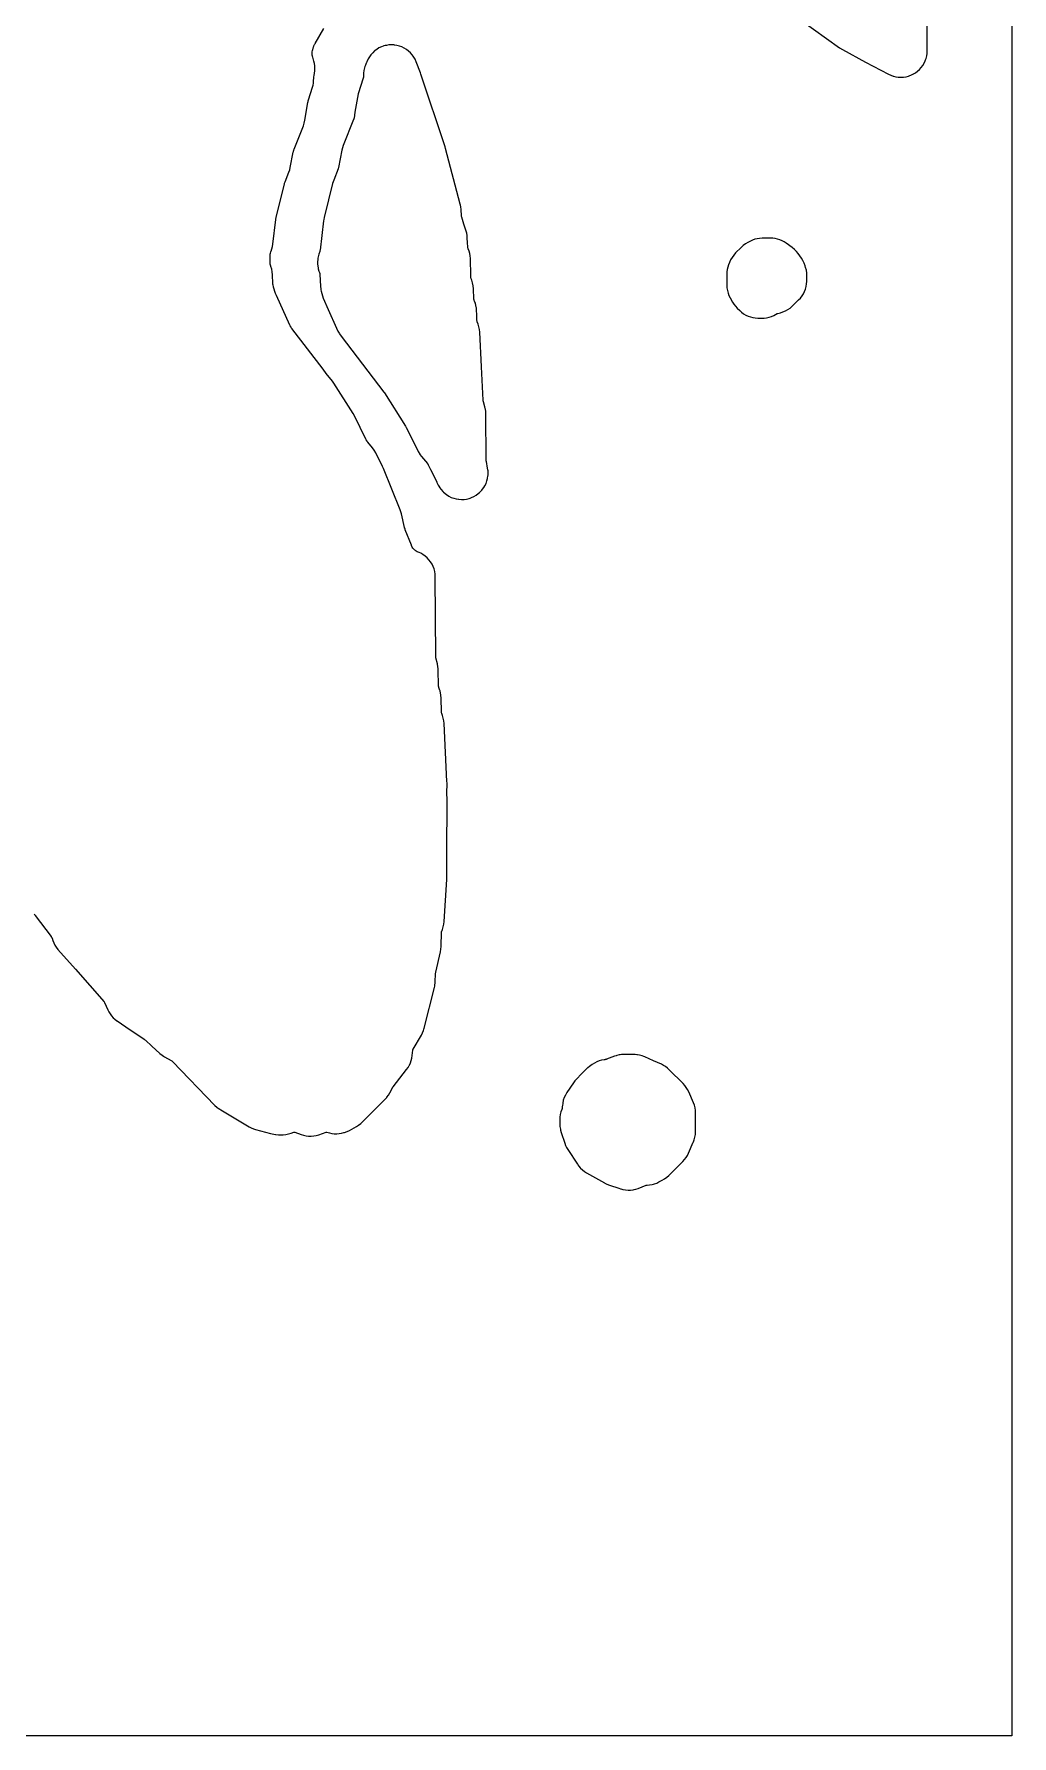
# Model space of a CAD drawing. Header units: millimetres. Extents: x 0 to 300, y 0 to 300.
# Drawn here: x 207.4 to 299.9, y 0 to 161.1 of the extents above; entities that cross this region are included whole.
import ezdxf

# ---------------------------------------------------------------- set-up
doc = ezdxf.new("R2010")
doc.units = ezdxf.units.MM
doc.layers.add('CUT', color=7, linetype='CONTINUOUS')

msp = doc.modelspace()

# ---------------------------------------------------------------- linework, layer by layer
at = {"layer": 'CUT'}
for points in [[(0.0501, 0.0006), (0.0029, 0.0029), (0.0006, 0.0501), (0, 0.0614), (0, 299.9386), (0.0006, 299.9499), (0.0029, 299.9971), (0.0501, 299.9994), (0.0614, 300), (299.8528, 300), (299.9113, 299.9971), (299.9141, 299.9386), (299.9141, 0.0614), (299.9113, 0.0029), (299.8528, 0), (299.8528, 0), (0.0614, 0)], [(234.4289, 138.3628), (234.4771, 137.2105), (234.4966, 136.9864), (234.5149, 136.8839), (234.5362, 136.765), (234.5955, 136.548), (234.7432, 136.0898), (234.8459, 135.8241), (235.0796, 135.3089), (236.1304, 132.9927), (236.2412, 132.7814), (236.2627, 132.7404), (236.4229, 132.5047), (240.4755, 127.2174), (240.4915, 127.1955), (240.4916, 127.1955), (240.5071, 127.1743), (240.5368, 127.1298), (242.5353, 123.9888), (242.5692, 123.9322), (242.6, 123.8738), (243.5647, 121.921), (243.7265, 121.5935), (243.8681, 121.3441), (243.8861, 121.3195), (244.0372, 121.1126), (244.5903, 120.4402), (244.5947, 120.4346), (244.6038, 120.4228), (244.6536, 120.3465), (244.6545, 120.3447), (244.664, 120.3271), (244.8906, 119.8775), (245.4783, 118.7112), (245.4921, 118.6823), (245.501, 118.6637), (245.5321, 118.5904), (245.533, 118.5907), (245.6228, 118.3946), (245.7272, 118.2156), (245.7466, 118.1825), (245.7528, 118.1739), (245.8906, 117.9835), (246.0534, 117.7995), (246.1215, 117.7364), (246.2335, 117.6325), (246.4291, 117.4839), (246.5012, 117.4396), (246.6384, 117.3553), (246.8593, 117.2478), (247.0896, 117.1625), (247.3273, 117.1002), (247.5429, 117.0658), (247.5698, 117.0615), (247.815, 117.0468), (248.0605, 117.0563), (248.3039, 117.0898), (248.4311, 117.1203), (248.5427, 117.147), (248.6449, 117.1824), (248.7749, 117.2274), (248.998, 117.3302), (249.2099, 117.4544), (249.4086, 117.5988), (249.5154, 117.6937), (249.5922, 117.762), (249.7119, 117.8916), (249.7589, 117.9424), (249.9071, 118.1383), (249.9364, 118.1863), (250.0354, 118.3479), (250.1424, 118.5689), (250.2273, 118.7995), (250.2891, 119.0372), (250.3273, 119.2799), (250.3306, 119.338), (250.3415, 119.5251), (250.3315, 119.7705), (250.322, 119.839), (250.2975, 120.0138), (250.1806, 120.6287), (250.1692, 120.6883), (250.1692, 120.6888), (250.1663, 120.7059), (250.1591, 120.7796), (250.1585, 120.7975), (250.1229, 125.1609), (250.114, 125.3333), (250.1117, 125.3773), (250.0818, 125.5919), (250.0676, 125.6541), (250.0335, 125.8032), (249.9029, 126.2783), (249.8909, 126.322), (249.8902, 126.3246), (249.8857, 126.343), (249.878, 126.3911), (249.8715, 126.4318), (249.8703, 126.4471), (249.8698, 126.4534), (249.7129, 129.6107), (249.5503, 132.8836), (249.5249, 133.1358), (249.4996, 133.2593), (249.4741, 133.3841), (249.3984, 133.6261), (249.3071, 133.873), (249.3004, 133.8929), (249.2975, 133.9043), (249.2897, 133.9349), (249.2836, 133.9777), (249.2823, 133.9987), (249.2629, 134.5307), (249.2474, 134.956), (249.2355, 135.1026), (249.2293, 135.1791), (249.2148, 135.2629), (249.1912, 135.3996), (249.1336, 135.6159), (249.0935, 135.726), (249.0569, 135.8262), (249.0339, 135.8816), (249.0134, 135.9307), (249.0068, 135.9475), (248.9957, 135.9829), (248.9912, 136.0194), (248.9909, 136.0252), (248.9903, 136.0375), (248.9599, 136.9877), (248.9349, 137.2696), (248.8792, 137.5418), (248.8782, 137.5468), (248.8751, 137.5563), (248.7905, 137.8159), (248.7708, 137.8664), (248.7219, 137.9918), (248.716, 138.008), (248.706, 138.0423), (248.7039, 138.0611), (248.7021, 138.0774), (248.7013, 138.0949), (248.6982, 138.2281), (248.6602, 139.868), (248.6435, 140.1036), (248.6051, 140.3344), (248.6048, 140.3366), (248.5441, 140.565), (248.4623, 140.7865), (248.4483, 140.8194), (248.4331, 140.8553), (248.4266, 140.8716), (248.4154, 140.9061), (248.4106, 140.9417), (248.4093, 140.9594), (248.3911, 141.3441), (248.3686, 141.8201), (248.3563, 141.9567), (248.3494, 142.0329), (248.3121, 142.2434), (248.257, 142.4498), (248.0552, 143.0935), (247.841, 143.7769), (247.8398, 143.781), (247.8395, 143.7821), (247.8281, 143.8319), (247.8251, 143.854), (247.8246, 143.8573), (247.8227, 143.8816), (247.7906, 144.4846), (247.7903, 144.4912), (247.7902, 144.4917), (247.7638, 144.7448), (247.728, 144.916), (247.7116, 144.9944), (246.321, 150.2808), (246.2749, 150.4355), (243.9826, 157.3118), (243.9418, 157.4251), (243.5298, 158.4877), (243.4282, 158.7153), (243.3044, 158.9316), (243.2398, 159.0223), (243.1598, 159.1345), (242.9956, 159.3221), (242.8136, 159.4923), (242.6156, 159.6436), (242.4035, 159.7744), (242.1794, 159.8835), (241.9455, 159.9697), (241.7043, 160.0322), (241.4889, 160.0655), (241.458, 160.0703), (241.2091, 160.0838), (240.9602, 160.0724), (240.7136, 160.0362), (240.5943, 160.0064), (240.4718, 159.9757), (240.4043, 159.9515), (240.4042, 159.9515), (240.2373, 159.8915), (240.0123, 159.7842), (239.7991, 159.6552), (239.6676, 159.5564), (239.5998, 159.5055), (239.4164, 159.3367), (239.3227, 159.2314), (239.2507, 159.1506), (239.1044, 158.9488), (238.989, 158.7509), (238.9789, 158.7335), (238.8755, 158.5068), (238.8245, 158.3783), (238.8035, 158.3348), (238.8056, 158.3337), (238.7225, 158.1482), (238.6893, 158.0467), (238.6412, 157.8998), (238.5863, 157.6442), (238.5609, 157.4086), (238.5583, 157.3843), (238.5391, 157.0336), (238.5387, 157.0282), (238.5339, 156.9922), (238.5319, 156.9779), (238.5263, 156.953), (238.5196, 156.9296), (238.0548, 155.4485), (237.9736, 155.1078), (237.7439, 153.7191), (237.6506, 153.1553), (237.6466, 153.1343), (237.623, 153.0494), (237.6198, 153.0408), (237.6157, 153.0294), (236.6317, 150.5538), (236.5547, 150.3294), (236.553, 150.3225), (236.4992, 150.0988), (236.1877, 148.4653), (236.1838, 148.4471), (236.1623, 148.3731), (236.1571, 148.359), (236.1559, 148.3556), (235.7264, 147.267), (235.6262, 146.9545), (235.2433, 145.4195), (234.8226, 143.7332), (234.7919, 143.5651), (234.765, 143.4175), (234.4428, 140.6528), (234.4401, 140.6336), (234.4316, 140.5945), (234.4221, 140.565), (234.4193, 140.5564), (234.4192, 140.556), (234.4121, 140.5385), (234.4095, 140.5324), (234.4068, 140.5264), (234.3156, 140.2816), (234.2504, 140.0286), (234.2306, 139.8955), (234.2119, 139.7701), (234.2027, 139.5567), (234.2006, 139.5091), (234.2013, 139.4358), (234.2079, 139.3287), (234.2175, 139.1738), (234.2587, 138.9288), (234.2611, 138.9149), (234.272, 138.8756), (234.3315, 138.662), (234.3775, 138.5459), (234.377, 138.5457), (234.4214, 138.4248), (234.4275, 138.3832)], [(274.148, 134.9246), (274.3257, 134.7671), (274.5175, 134.6271), (274.7218, 134.506), (274.9366, 134.4048), (275.16, 134.3245), (275.3901, 134.2657), (275.6247, 134.229), (275.8617, 134.2147), (276.2161, 134.2102), (276.4545, 134.2186), (276.691, 134.2496), (276.9234, 134.303), (277.1497, 134.3784), (277.3677, 134.4749), (277.6961, 134.6395), (277.7154, 134.6485), (277.7585, 134.6642), (277.8799, 134.6936), (278.0012, 134.7186), (278.2449, 134.7954), (278.4796, 134.8967), (278.7026, 135.0215), (278.9118, 135.1684), (279.1049, 135.3359), (279.7272, 135.934), (279.8961, 136.1133), (280.0466, 136.3083), (280.1772, 136.5172), (280.2866, 136.738), (280.3737, 136.9684), (280.4378, 137.2063), (280.4781, 137.4493), (280.4943, 137.6951), (280.5029, 138.2181), (280.4933, 138.4819), (280.456, 138.7433), (280.3913, 138.9992), (280.3361, 139.1772), (280.246, 139.4221), (280.1308, 139.6562), (279.9919, 139.8771), (279.6823, 140.3165), (279.5162, 140.5273), (279.3285, 140.7191), (279.1212, 140.8896), (278.5605, 141.3026), (278.3678, 141.4313), (278.164, 141.5415), (277.9508, 141.6324), (277.7302, 141.7032), (277.5039, 141.7532), (277.274, 141.7821), (277.0424, 141.7895), (276.2689, 141.7786), (276.0381, 141.7646), (275.8096, 141.7294), (275.5853, 141.6732), (275.3672, 141.5965), (275.1571, 141.5001), (274.913, 141.374), (274.6856, 141.2409), (274.4734, 141.0846), (274.2789, 140.9068), (273.7605, 140.3803), (273.5814, 140.1775), (273.4252, 139.9566), (273.2938, 139.72), (273.1752, 139.4762), (273.084, 139.2645), (273.0127, 139.0453), (272.9619, 138.8205), (272.9321, 138.5919), (272.9234, 138.3616), (272.932, 137.3251), (272.9465, 137.0767), (272.9856, 136.831), (273.0489, 136.5904), (273.1358, 136.3573), (273.2454, 136.1339), (273.4646, 135.7386), (273.5926, 135.532), (273.7401, 135.3388), (273.9057, 135.1608)], [(257.8791, 55.5187), (258.7929, 54.1242), (258.8366, 54.064), (258.9318, 53.9326), (259.0632, 53.7835), (259.0882, 53.7551), (259.2607, 53.5931), (259.4478, 53.4482), (259.6477, 53.3216), (261.3641, 52.345), (261.3945, 52.3297), (261.3945, 52.3296), (261.5847, 52.2336), (261.8152, 52.1444), (262.7252, 51.8435), (262.864, 51.7975), (262.9164, 51.783), (263.1003, 51.7321), (263.3418, 51.69), (263.5864, 51.6719), (263.8315, 51.6777), (264.0748, 51.7076), (264.1662, 51.7281), (264.3141, 51.7612), (264.5392, 51.8353), (264.547, 51.8379), (265.3035, 52.129), (265.3086, 52.1309), (265.3584, 52.1454), (265.3848, 52.1506), (265.4086, 52.1537), (265.6262, 52.1768), (265.8544, 52.2117), (265.9944, 52.2466), (266.0784, 52.2675), (266.2962, 52.3437), (266.5062, 52.4397), (266.8185, 52.6003), (267.0407, 52.7295), (267.2484, 52.8807), (267.4396, 53.0525), (268.3202, 53.9299), (268.7794, 54.3875), (268.9387, 54.5619), (269.0808, 54.7507), (269.2045, 54.952), (269.3086, 55.164), (269.76, 56.2052), (269.7783, 56.2541), (269.8491, 56.4432), (269.9136, 56.689), (269.9528, 56.9402), (269.9663, 57.194), (269.9702, 58.9501), (269.958, 59.2025), (269.9204, 59.4524), (269.8578, 59.6972), (269.7707, 59.9344), (269.3279, 60.9753), (269.2237, 61.1909), (269.0995, 61.3955), (268.9562, 61.5872), (268.7952, 61.7644), (267.4905, 63.0692), (267.322, 63.2229), (267.1402, 63.3606), (267.0724, 63.4029), (266.9467, 63.4812), (266.743, 63.5837), (266.0068, 63.9128), (266.0067, 63.9128), (265.1741, 64.285), (265.0897, 64.3176), (264.9325, 64.3783), (264.6825, 64.4462), (264.4884, 64.4777), (264.4268, 64.4877), (264.2456, 64.4982), (264.1682, 64.5027), (263.2113, 64.5082), (263.1061, 64.5039), (262.9793, 64.4987), (262.8282, 64.4784), (262.7492, 64.4678), (262.5229, 64.4156), (262.4567, 64.3937), (262.3025, 64.3427), (261.7982, 64.1495), (261.5411, 64.051), (261.5306, 64.0473), (261.5201, 64.0437), (261.4421, 64.024), (261.4271, 64.0202), (261.4052, 64.0167), (261.3203, 64.0056), (261.0794, 63.9622), (260.8439, 63.8955), (260.6161, 63.8061), (260.3981, 63.6948), (260.1921, 63.5627), (259.9367, 63.3807), (259.767, 63.2485), (259.7203, 63.2052), (259.6946, 63.1848), (259.5375, 63.0366), (259.131, 62.6183), (258.7575, 62.2405), (258.6042, 62.0705), (258.5845, 62.0442), (258.5611, 62.0179), (258.429, 61.8397), (257.792, 60.8961), (257.6552, 60.6681), (257.5434, 60.4268), (257.4578, 60.175), (257.3994, 59.9156), (257.3689, 59.6514), (257.3687, 59.6478), (257.3639, 59.57), (257.3585, 59.4819), (257.3567, 59.4615), (257.3492, 59.4182), (257.3371, 59.3759), (257.3299, 59.3568), (257.3147, 59.3199), (257.3081, 59.3038), (257.2262, 59.0717), (257.1675, 58.8328), (257.1326, 58.5892), (257.1218, 58.3434), (257.124, 57.9409), (257.1386, 57.684), (257.1795, 57.43), (257.1927, 57.381), (257.1962, 57.3601), (257.2619, 57.1203), (257.5927, 56.1125), (257.6701, 55.9075), (257.7651, 55.7101), (257.877, 55.5218)]]:
    msp.add_lwpolyline(points, close=True, dxfattribs=at)
for points in [[(279.9125, 162.439), (283.5797, 159.8044), (283.8659, 159.6268), (286.0689, 158.4571), (288.2243, 157.3126), (288.4461, 157.2085), (288.6769, 157.1265), (288.6985, 157.1212), (288.9147, 157.0676), (289.1571, 157.0322), (289.2668, 157.027), (289.4019, 157.0207), (289.531, 157.0273), (289.6465, 157.0332), (289.8888, 157.0696), (290.1263, 157.1295), (290.2453, 157.1723), (290.3569, 157.2124), (290.5474, 157.3028), (290.5782, 157.3174), (290.6073, 157.335), (290.7881, 157.4436), (290.9847, 157.5898), (291.1661, 157.7545), (291.3305, 157.9362), (291.4763, 158.133), (291.6021, 158.3432), (291.7068, 158.5647), (291.7468, 158.6767), (291.7892, 158.7954), (291.8487, 159.0331), (291.8847, 159.2754), (291.8967, 159.5201), (291.9039, 192.0322)], [(207.368, 77.7959), (207.3844, 77.784), (207.4174, 77.7554), (207.4422, 77.7287), (207.4535, 77.7142), (207.4541, 77.7134), (207.471, 77.6918), (207.4805, 77.6796), (208.9852, 75.6621), (208.9974, 75.6442), (209.0099, 75.6258), (209.0156, 75.6173), (209.0477, 75.5701), (209.0653, 75.5319), (209.0721, 75.5136), (209.142, 75.308), (209.2325, 75.0794), (209.345, 74.8608), (209.4785, 74.6543), (209.6316, 74.4619), (211.2829, 72.5842), (214.0071, 69.4798), (214.0083, 69.4782), (214.0285, 69.443), (214.0366, 69.426), (214.34, 68.7469), (214.4435, 68.5411), (214.5656, 68.3458), (214.705, 68.1626), (214.8608, 67.9929), (215.0315, 67.8383), (215.2157, 67.7001), (215.2269, 67.6925), (216.0541, 67.1293), (217.7833, 65.9521), (217.8129, 65.9305), (217.8502, 65.9031), (217.9136, 65.8495), (218.5193, 65.2997), (219.275, 64.6139), (219.4917, 64.4382), (219.6124, 64.3609), (219.7266, 64.2878), (219.9899, 64.1392), (220.3967, 63.9097), (220.4122, 63.9004), (220.4441, 63.8781), (220.4738, 63.8528), (220.4866, 63.8401), (224.4943, 59.6913), (224.657, 59.5373), (224.8328, 59.3985), (224.8395, 59.3942), (224.8548, 59.3821), (225.0425, 59.2597), (227.7341, 57.6716), (227.9268, 57.5691), (228.1276, 57.4837), (228.3351, 57.4161), (229.7498, 57.023), (230.0481, 56.9594), (230.2293, 56.9434), (230.2573, 56.9376), (230.4917, 56.9114), (230.7276, 56.9075), (230.94, 56.9139), (231.2014, 56.9357), (231.4592, 56.9847), (231.7104, 57.0605), (231.9647, 57.152), (231.9824, 57.1579), (232.0153, 57.1661), (232.0321, 57.1616), (232.0494, 57.1557), (232.6373, 56.937), (232.871, 56.8629), (233.1107, 56.8121), (233.3544, 56.785), (233.5995, 56.7818), (233.8437, 56.8027), (234.0847, 56.8474), (234.3202, 56.9155), (235.014, 57.1536), (235.0297, 57.1586), (235.0566, 57.1543), (235.0745, 57.15), (235.3224, 57.085), (235.5503, 57.0363), (235.7817, 57.0091), (236.0147, 57.0036), (236.2472, 57.0198), (236.4772, 57.0576), (236.7027, 57.1166), (236.7577, 57.1338), (236.9908, 57.2195), (237.2143, 57.328), (237.8857, 57.696), (238.0896, 57.8209), (238.2807, 57.9646), (238.4572, 58.126), (240.181, 59.8608), (240.5775, 60.2564), (240.7443, 60.4403), (240.7558, 60.4558), (240.7679, 60.4693), (240.9162, 60.6721), (241.0434, 60.8887), (241.2917, 61.365), (241.3002, 61.3804), (241.3413, 61.4439), (241.3519, 61.458), (242.6315, 63.0828), (242.7705, 63.2779), (242.8751, 63.4591), (242.8902, 63.4854), (242.9895, 63.7035), (243.0675, 63.93), (243.1235, 64.1629), (243.1569, 64.4002), (243.2038, 64.9095), (243.2057, 64.9261), (243.2121, 64.9613), (243.2277, 64.9938), (243.2357, 65.0079), (244.0266, 66.3363), (244.1409, 66.5515), (244.2338, 66.7769), (244.2735, 66.9086), (244.3042, 67.0102), (245.2621, 70.851), (245.2892, 70.9887), (245.3105, 71.0966), (245.327, 71.2712), (245.334, 71.3459), (245.3711, 72.1886), (245.3723, 72.2056), (245.3821, 72.2781), (245.3855, 72.2948), (245.8293, 74.2402), (245.8719, 74.4805), (245.8909, 74.7238), (245.9301, 76.0762), (245.9303, 76.0817), (245.9324, 76.0999), (245.9357, 76.13), (245.944, 76.1578), (245.9524, 76.1808), (245.9836, 76.2598), (246.0097, 76.3259), (246.0114, 76.33), (246.0948, 76.5786), (246.1517, 76.8347), (246.1815, 77.0952), (246.4269, 81.088), (246.4316, 81.2275), (246.4329, 81.4525), (246.4379, 81.5402), (246.4421, 81.6822), (246.4441, 83.4875), (246.4724, 88.5875), (246.4703, 88.7048), (246.4504, 89.1842), (246.4516, 90.236), (246.4485, 90.3623), (246.1774, 95.8399), (246.152, 96.0927), (246.101, 96.3416), (246.0251, 96.584), (245.9546, 96.7745), (245.948, 96.794), (245.9372, 96.8371), (245.9313, 96.881), (245.9302, 96.9016), (245.8961, 98.2849), (245.8811, 98.5043), (245.8721, 98.5612), (245.8468, 98.7215), (245.7953, 98.9276), (245.7935, 98.9348), (245.7851, 98.9593), (245.7217, 99.1427), (245.6781, 99.2531), (245.6768, 99.2566), (245.6762, 99.2583), (245.662, 99.3052), (245.6586, 99.3343), (245.6574, 99.3589), (245.6156, 100.9423), (245.6065, 101.0522), (245.5927, 101.22), (245.5391, 101.4935), (245.3979, 102.0478), (245.3929, 102.0702), (245.3803, 102.1687), (245.3795, 102.1917), (245.3457, 109.7264), (245.332, 109.9769), (245.2933, 110.2247), (245.2299, 110.4673), (245.1426, 110.7025), (245.0321, 110.9276), (244.8996, 111.1406), (244.7464, 111.3392), (244.5741, 111.5215), (244.3845, 111.6856), (244.1793, 111.8299), (243.9607, 111.9528), (243.8039, 112.0214), (243.8042, 112.0222), (243.8043, 112.0223), (243.642, 112.093), (243.6253, 112.1022), (243.5454, 112.1467), (243.4545, 112.2096), (243.3927, 112.2621), (243.3702, 112.2811), (243.3088, 112.3444), (243.298, 112.3556), (243.2933, 112.3604), (243.2244, 112.4468), (243.1643, 112.5395), (243.1109, 112.6426), (243.1028, 112.6601), (243.0788, 112.7161), (242.4992, 114.1651), (242.4821, 114.2103), (242.477, 114.2248), (242.4481, 114.3171), (242.4441, 114.3319), (242.4324, 114.3788), (242.1301, 115.6951), (242.0795, 115.882), (242.0146, 116.0643), (240.4448, 119.9874), (240.3563, 120.1837), (239.7078, 121.4707), (239.5697, 121.7107), (239.4059, 121.9339), (238.9508, 122.4871), (238.9069, 122.5438), (238.8935, 122.5621), (238.8158, 122.6824), (238.8046, 122.7022), (238.771, 122.7655), (237.6897, 124.9543), (237.5575, 125.1891), (235.7359, 128.0521), (235.6108, 128.2309), (235.0313, 128.987), (234.72, 129.3931), (231.7739, 133.2368), (231.746, 133.2732), (231.7042, 133.331), (231.6916, 133.3496), (231.6184, 133.4717), (231.6079, 133.4917), (231.5767, 133.5557), (230.3029, 136.3635), (230.2753, 136.4292), (230.2544, 136.4834), (230.2306, 136.5506), (230.0375, 137.1495), (230.0214, 137.2035), (230.0167, 137.2206), (229.9931, 137.3253), (229.979, 137.4316), (229.9775, 137.4494), (229.9739, 137.5055), (229.9398, 138.32), (229.9139, 138.5888), (229.8593, 138.8532), (229.7764, 139.1102), (229.7689, 139.1298), (229.7412, 139.2271), (229.7224, 139.3265), (229.7119, 139.4323), (229.711, 139.4499), (229.7092, 139.5057), (229.7043, 140.0488), (229.7054, 140.1142), (229.7063, 140.1348), (229.7181, 140.2588), (229.7417, 140.375), (229.779, 140.4938), (229.7863, 140.5132), (229.807, 140.5647), (229.8809, 140.7745), (229.9358, 140.99), (229.9713, 141.2095), (230.2452, 143.559), (230.257, 143.6383), (230.2688, 143.7028), (230.2857, 143.7813), (231.0656, 146.9073), (231.088, 146.9862), (231.1085, 147.05), (231.136, 147.1273), (231.491, 148.0269), (231.5667, 148.2485), (231.6212, 148.4761), (231.8987, 149.9311), (231.9112, 149.989), (231.9156, 150.0073), (231.9487, 150.1211), (231.9548, 150.1389), (231.9754, 150.1945), (232.8628, 152.4272), (232.9483, 152.6811), (233.0061, 152.9426), (233.285, 154.6289), (233.3023, 154.7148), (233.3188, 154.7843), (233.3421, 154.8687), (233.7169, 156.0629), (233.7708, 156.2635), (233.8079, 156.4679), (233.8279, 156.6747), (233.8441, 156.9702), (233.8494, 157.0354), (233.8516, 157.0559), (233.8714, 157.179), (233.8723, 157.1824), (233.922, 157.4067), (233.9509, 157.6346), (233.9587, 157.8641), (233.9455, 158.0934), (233.9113, 158.3206), (233.8563, 158.5436), (233.7446, 158.9213), (233.729, 158.9794), (233.7245, 158.9979), (233.7027, 159.1104), (233.6923, 159.219), (233.6925, 159.3281), (233.7031, 159.4366), (233.7251, 159.5491), (233.7297, 159.5676), (233.7454, 159.6256), (233.8252, 159.893), (233.8491, 159.9653), (233.8574, 159.9879), (233.9182, 160.1273), (233.9292, 160.1487), (233.9659, 160.2154), (234.796, 161.6212)]]:
    msp.add_lwpolyline(points, dxfattribs=at)

doc.saveas('drawing.dxf')
